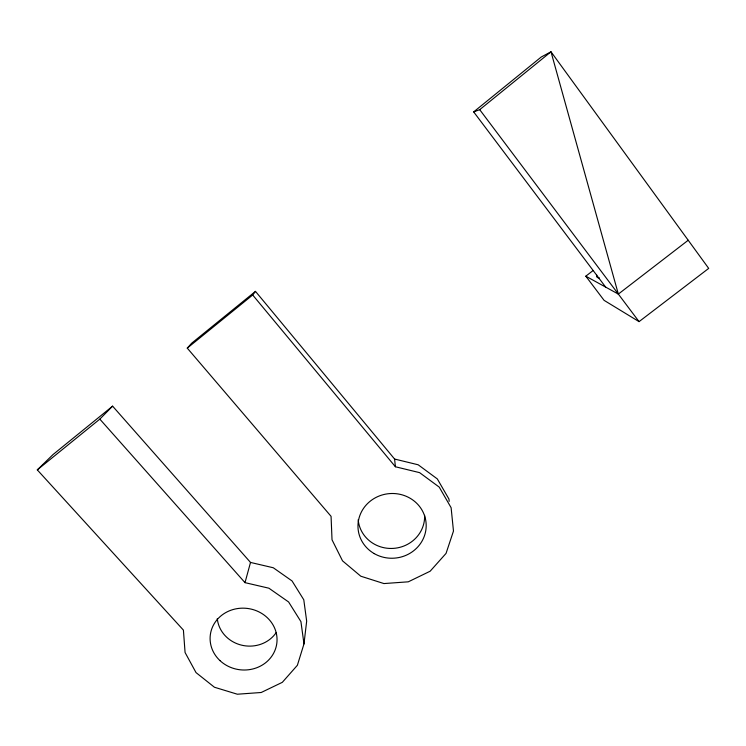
<?xml version="1.0" encoding="UTF-8"?>
<svg xmlns="http://www.w3.org/2000/svg" width="746" height="746" viewBox="0 0 746 746"><rect width="100%" height="100%" fill="white"/><g stroke="black" fill="none" stroke-linecap="round" stroke-linejoin="round"><path stroke-width="1.12" d="M303.976 643.919L306.671 621.138L303.781 599.775L292.05 580.947L273.288 567.762L250.516 562.437L112.609 406.15L52.994 454.584L37.3 469.887L183.413 630.109L185.073 652.508L196.021 672.594L214.428 687.234L237.349 694.218L261.212 692.493L282.324 682.329L297.384 665.273L303.976 643.919L300.927 621.623L288.609 601.975L268.905 588.202L245.005 582.645L99.824 419.121L112.609 406.15M245.005 582.645L250.516 562.437M187.265 348.121L252.689 294.996L255.486 291.378L394.587 459.042L395.408 466.763L419.588 472.638L439.217 487.101L451.116 507.709L453.475 531.059L446.052 553.392L430.144 571.222L408.295 581.815L383.929 583.568L360.803 576.21L342.526 560.852L332.026 539.796L331.065 516.335L187.265 348.121L191.694 343.188L255.486 291.378M605.659 287.107L473.673 111.9L541.195 57.041L550.996 51.782L708.7 268.392L639.052 321.638L604.073 300.34L585.815 276.179L593.163 270.472M473.673 111.9L479.715 109.671L550.996 51.782L618.341 294.092L688.213 240.249M37.3 469.887L99.824 419.121M394.587 459.042L418.18 464.786L437.324 478.923L448.952 499.065L449.176 501.349M585.815 276.179L618.341 294.092M252.689 294.996L395.408 466.763M479.715 109.671L639.052 321.638M424.614 515.337A33.3 31.649 -4.6 0 1 393.394 548.385A33.3 31.649 -4.6 0 1 358.183 519.738M599.299 277.904A35.193 7.488 -36.1 0 1 596.707 275.022M276.169 632.627A31.957 29.598 7 0 1 241.685 645.187A31.957 29.598 7 0 1 217.291 618.583M374.222 553.607A34.13 32.376 -4.6 0 0 426.18 526.471A34.13 32.376 -4.6 0 0 375.835 497.526A34.13 32.376 -4.6 0 0 374.222 553.607M219.967 660.602A33.514 30.894 6.8 0 0 275.936 647.565A33.514 30.894 6.8 0 0 234.794 609.09A33.514 30.894 6.8 0 0 219.967 660.602"/></g></svg>
